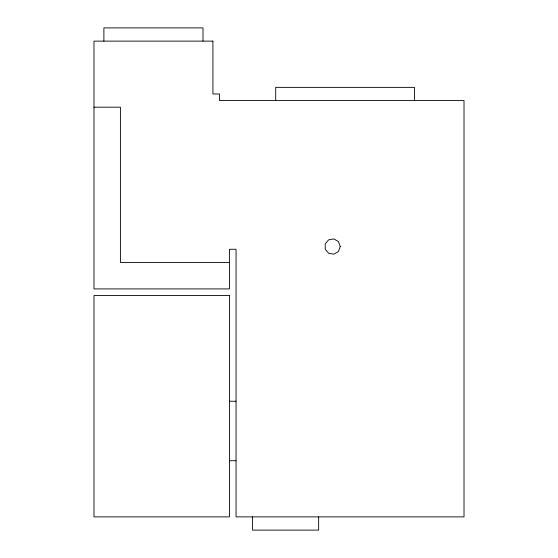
<?xml version="1.0" encoding="UTF-8"?>
<svg xmlns="http://www.w3.org/2000/svg" width="558" height="558" viewBox="0 0 558 558"><rect width="100%" height="100%" fill="white"/><g stroke="black" fill="none" stroke-linecap="round" stroke-linejoin="round"><path stroke-width="0.84" d="M93.981 107.192L120.409 107.192L120.409 262.483L229.443 262.483M229.443 401.244L236.048 401.244M229.443 460.72L236.048 460.72M414.461 100.586L414.461 87.369L275.694 87.369L275.694 100.586M318.646 516.882L318.646 530.1L252.572 530.1L252.572 516.882M203.007 41.118L203.007 27.9L103.893 27.9L103.893 41.118M340.234 246.559L338.42 251.532L333.83 254.183L328.62 253.262L325.216 249.203L325.216 243.909L328.62 239.849L333.83 238.936L338.42 241.579L340.234 246.559M212.919 41.118L93.981 41.118L93.981 288.911L229.443 288.911L229.443 249.266L236.048 249.266L236.048 516.882L464.019 516.882L464.019 100.586L219.531 100.586L219.531 93.981L212.919 93.981L212.919 41.118M229.443 295.517L93.981 295.517L93.981 516.882L229.443 516.882L229.443 295.517"/></g></svg>
